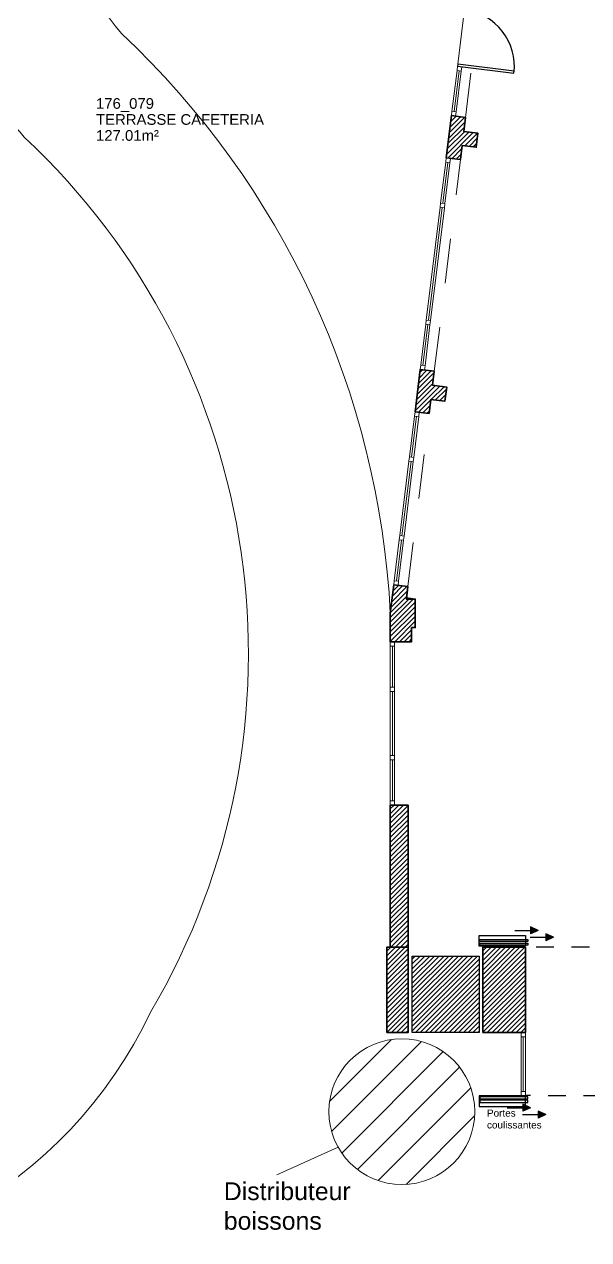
# Model space of a CAD drawing. Header units: metres. Extents: x -8 to 247, y -4 to 148.
# Drawn here: x 174.64 to 182.58, y 62.93 to 80.04 of the extents above; entities that cross this region are included whole.
import ezdxf

# ---------------------------------------------------------------- set-up
doc = ezdxf.new("R2010")
doc.units = ezdxf.units.M
doc.header["$LTSCALE"] = 5
for name, pattern in [('CACHÉ', [0.25, 0.125, -0.125]), ('CONTINU', [0]), ('POINTILLÉS', [0.1, 0.05, -0.05])]:
    doc.linetypes.add(name, pattern=pattern)
doc.layers.get('0').update_dxf_attribs({"lineweight": 0})
for name, color, linetype, lineweight in [('800 Espace-vert', 8, 'Continuous', 5), ('A_chass', 4, 'Continuous', 20), ('A_MURS_STRU', 7, 'Continuous', 35), ('situation distributeur de boissons', 92, 'Continuous', 0)]:
    doc.layers.add(name, color=color, linetype=linetype, lineweight=lineweight)
for name, color, linetype in [('A_Etiqu_Local', 7, 'Continuous'), ('A_HACH_CLOIS', 7, 'CONTINU'), ('A_MUR_CLOI', 7, 'Continuous'), ('A_PORT', 7, 'Continuous')]:
    doc.layers.add(name, color=color, linetype=linetype)
doc.styles.add('Attribut', font='arial.ttf')

# ---------------------------------------------------------------- blocks, each defined once
blk = doc.blocks.new('A_Etiqu_Local')
at = {"style": 'Attribut', "flags": 1}
for tag, p in [('CODE_HOPITAL', (-0.446, 1.632)), ('CODE_SITE', (-0.446, 1.407)), ('CODE_BATIMENT', (-0.446, 1.182)), ('CODE_SECTEUR', (-0.446, 0.957)), ('CODE_ETAGE', (-0.446, 0.732)), ('NOM_NORMALISE', (-0.446, -0.843)), ('SECTEUR_ACTIVITE', (-0.446, -1.068)), ('SOUS_SECTEUR_ACTIVITE', (-0.446, -1.293)), ('VOLUME', (-0.446, -1.518)), ('SERVICE', (-0.446, -1.743)), ('CODE_UG', (-0.446, -1.968)), ('CODE_UA', (-0.446, -2.193)), ('CODE_POLE', (-0.446, -2.418)), ('OCCUPANT_EXTERNE', (-0.446, -2.643)), ('DISPONIBILITE', (-0.446, -2.868)), ('ACCES_HANDICAPES', (-0.446, -3.093)), ('NATURE_SOL', (-0.446, -3.318)), ('RISQUE_LABORATOIRE', (-0.446, -3.543)), ('AMIANTE', (-0.446, -3.768))]:
    blk.add_attdef(tag, p, '', height=0.15, dxfattribs=at)
at = {"layer": 'A_Etiqu_Local', "style": 'Attribut'}
for tag, p in [('CODE_PIECE', (-0.446, 0.282)), ('NOM_USAGE', (-0.446, 0.057)), ('SURFACE', (-0.446, -0.168))]:
    blk.add_attdef(tag, p, '', height=0.15, dxfattribs=at)

msp = doc.modelspace()

# ---------------------------------------------------------------- hatches: boundary and pattern name
at = {"layer": 'A_HACH_CLOIS'}
h = msp.add_hatch(dxfattribs=at)
h.set_pattern_fill('ANSI31', color=8, scale=0.015, style=0)
h.paths.add_polyline_path([(179.79, 71.349), (180.09, 71.349), (180.09, 71.549), (180.141, 71.549), (180.141, 71.949), (180.018, 71.965), (180.038, 72.125), (179.84, 72.149), (179.79, 71.749)])
h = msp.add_hatch(dxfattribs=at)
h.set_pattern_fill('ANSI31', color=8, scale=0.015, style=0)
h.paths.add_polyline_path([(179.741, 65.849), (179.741, 67.049), (180.041, 67.049), (180.041, 65.849)])
h.paths.add_polyline_path([(179.79, 69.049), (180.041, 69.049), (180.041, 67.049), (179.79, 67.049)])
h = msp.add_hatch(dxfattribs=at)
h.set_pattern_fill('ANSI31', color=8, scale=0.015, style=0)
h.paths.add_polyline_path([(180.1, 65.849), (180.1, 66.924), (181.041, 66.924), (181.041, 65.849)])
h = msp.add_hatch(dxfattribs=at)
h.set_pattern_fill('ANSI31', color=8, scale=0.015, style=0)
h.paths.add_polyline_path([(181.092, 65.849), (181.092, 67.049), (181.692, 67.049), (181.692, 65.849)])
at = {"layer": 'A_MURS_STRU'}
h = msp.add_hatch(dxfattribs=at)
h.set_pattern_fill('ANSI31', color=8, scale=0.015, style=0)
h.paths.add_polyline_path([(183.877, 77.955), (183.282, 78.029), (183.306, 78.227), (183.505, 78.203), (183.529, 78.401), (183.926, 78.352)])
h.paths.add_polyline_path([(180.212, 75.181), (180.139, 74.586), (180.337, 74.562), (180.362, 74.76), (180.56, 74.736), (180.585, 74.934), (180.386, 74.959), (180.41, 75.157)])
h.paths.add_polyline_path([(180.651, 78.755), (180.577, 78.159), (180.776, 78.135), (180.8, 78.333), (180.999, 78.309), (181.023, 78.507), (180.825, 78.532), (180.849, 78.73)])
at = {"layer": 'A_PORT'}
for points in [[(181.762, 67.335), (181.762, 67.238), (181.87, 67.287)], [(181.981, 67.237), (181.981, 67.141), (182.089, 67.189)], [(181.654, 64.84), (181.654, 64.743), (181.762, 64.791)], [(181.873, 64.742), (181.873, 64.645), (181.981, 64.693)]]:
    msp.add_hatch(color=8, dxfattribs=at).paths.add_polyline_path(points)
at = {"layer": 'situation distributeur de boissons'}
h = msp.add_hatch(dxfattribs=at)
h.set_pattern_fill('ANSI31', color=8, scale=0.1, style=0)
h.set_pattern_definition([(45, (-6.33006, 0.3963), (-0.2245064, 0.2245064), [])])
edge = h.paths.add_edge_path()
edge.add_arc((179.953, 64.735), 1.026, 0, 360)

# ---------------------------------------------------------------- linework, layer by layer
at = {"color": 8}
msp.add_line((180.927, 81.008), (180.74, 79.479), dxfattribs=at)
for centre, radius, start, end in [((182.717, 85.402), 8.67, 204.5972, 219.3018), ((182.301, 85.13), 10.164, 204.5189, 221.0928), ((167.784, 71.141), 12.022, 2.903, 46.8394), ((167.846, 71.184), 9.948, 329.5005, 46.9151), ((170.684, 68.846), 6.342, 191.782, 334.6978)]:
    msp.add_arc(centre, radius, start, end, dxfattribs=at)
at = {"layer": '800 Espace-vert', "color": 8, "linetype": 'Continuous'}
msp.add_lwpolyline([(180.1, 65.849), (180.1, 66.924), (181.041, 66.924), (181.041, 65.849)], close=True, dxfattribs=at)
at = {"layer": 'A_chass', "color": 8, "linetype": 'Continuous'}
for p, q in [((180.658, 78.814), (180.729, 79.39)), ((180.688, 78.81), (180.758, 79.386)), ((180.717, 78.806), (180.788, 79.382)), ((180.736, 79.449), (180.736, 79.449)), ((180.736, 79.449), (180.736, 79.449)), ((180.766, 79.446), (180.766, 79.446)), ((180.766, 79.446), (180.766, 79.446)), ((180.499, 77.524), (180.57, 78.099)), ((180.529, 77.52), (180.6, 78.096)), ((180.559, 77.516), (180.63, 78.092)), ((180.297, 75.876), (180.492, 77.464)), ((180.327, 75.873), (180.522, 77.461)), ((180.357, 75.869), (180.552, 77.457)), ((180.219, 75.241), (180.29, 75.817)), ((180.249, 75.237), (180.32, 75.813)), ((180.279, 75.233), (180.349, 75.809)), ((180.131, 74.526), (180.061, 73.95)), ((180.161, 74.523), (180.09, 73.947)), ((180.191, 74.519), (180.12, 73.943)), ((180.053, 73.891), (179.925, 72.844)), ((180.083, 73.887), (179.955, 72.84)), ((180.113, 73.884), (179.984, 72.836)), ((179.917, 72.784), (179.847, 72.208)), ((179.947, 72.78), (179.877, 72.205)), ((179.977, 72.777), (179.906, 72.201)), ((179.79, 70.709), (179.79, 71.289)), ((179.82, 70.709), (179.82, 71.289)), ((179.85, 70.709), (179.85, 71.289)), ((179.79, 69.749), (179.79, 70.649)), ((179.82, 69.749), (179.82, 70.649)), ((179.85, 69.749), (179.85, 70.649)), ((179.79, 69.109), (179.79, 69.689)), ((179.82, 69.109), (179.82, 69.689)), ((179.85, 69.109), (179.85, 69.689)), ((181.631, 65.019), (181.631, 65.789)), ((181.691, 65.789), (181.631, 65.789)), ((181.661, 65.019), (181.661, 65.789)), ((181.691, 65.019), (181.691, 65.849))]:
    msp.add_line(p, q, dxfattribs=at)
at = {"layer": 'A_chass', "color": 8, "linetype": 'CACHÉ'}
for p, q in [((180.849, 78.73), (180.934, 79.425)), ((180.41, 75.157), (180.776, 78.135)), ((180.038, 72.125), (180.337, 74.562))]:
    msp.add_line(p, q, dxfattribs=at)
at = {"layer": 'A_chass', "color": 8, "linetype": 'Continuous'}
for points in [[(180.788, 79.382), (180.729, 79.39), (180.736, 79.449), (180.795, 79.442)], [(180.71, 78.747), (180.651, 78.754), (180.658, 78.814), (180.717, 78.806)], [(180.63, 78.092), (180.57, 78.099), (180.577, 78.159), (180.637, 78.152)], [(180.552, 77.457), (180.492, 77.464), (180.499, 77.524), (180.559, 77.516)], [(180.349, 75.809), (180.29, 75.817), (180.297, 75.876), (180.357, 75.869)], [(180.271, 75.174), (180.212, 75.181), (180.219, 75.241), (180.279, 75.233)], [(180.139, 74.586), (180.198, 74.579), (180.191, 74.519), (180.131, 74.526)], [(180.061, 73.95), (180.12, 73.943), (180.113, 73.884), (180.053, 73.891)], [(179.925, 72.844), (179.984, 72.836), (179.977, 72.777), (179.917, 72.784)], [(179.847, 72.208), (179.906, 72.201), (179.899, 72.142), (179.84, 72.149)], [(179.85, 71.289), (179.79, 71.289), (179.79, 71.349), (179.85, 71.349)], [(179.85, 70.649), (179.79, 70.649), (179.79, 70.709), (179.85, 70.709)], [(179.85, 69.689), (179.79, 69.689), (179.79, 69.749), (179.85, 69.749)], [(179.85, 69.049), (179.79, 69.049), (179.79, 69.109), (179.85, 69.109)], [(181.691, 64.959), (181.631, 64.959), (181.631, 65.019), (181.691, 65.019)]]:
    msp.add_lwpolyline(points, close=True, dxfattribs=at)
msp.add_lwpolyline([(181.691, 65.789), (181.631, 65.789), (181.631, 65.849), (181.691, 65.849)], dxfattribs=at)
at = {"layer": 'A_HACH_CLOIS', "color": 8}
msp.add_lwpolyline([(179.79, 71.349), (180.09, 71.349), (180.09, 71.549), (180.141, 71.549), (180.141, 71.949), (180.018, 71.965), (180.038, 72.125), (179.84, 72.149), (179.79, 71.749)], close=True, dxfattribs=at)
at = {"layer": 'A_MUR_CLOI', "color": 8, "linetype": 'POINTILLÉS'}
msp.add_line((183.261, 64.959), (181.691, 64.96), dxfattribs=at)
at = {"layer": 'A_MURS_STRU', "color": 8, "linetype": 'Continuous'}
for points in [[(180.651, 78.755), (180.577, 78.159), (180.776, 78.135), (180.8, 78.333), (180.999, 78.309), (181.023, 78.507), (180.825, 78.532), (180.849, 78.73)], [(180.212, 75.181), (180.139, 74.586), (180.337, 74.562), (180.362, 74.76), (180.56, 74.736), (180.585, 74.934), (180.386, 74.959), (180.41, 75.157)], [(179.84, 72.149), (179.79, 71.749), (179.79, 71.349), (180.09, 71.349), (180.09, 71.549), (180.141, 71.549), (180.141, 71.949), (180.017, 71.949), (180.038, 72.125)], [(179.741, 65.849), (179.741, 67.049), (180.041, 67.049), (180.041, 65.849)], [(181.091, 65.849), (181.091, 67.049), (181.691, 67.049), (181.691, 65.849)]]:
    msp.add_lwpolyline(points, close=True, dxfattribs=at)
at = {"layer": 'A_MURS_STRU', "color": 8}
msp.add_lwpolyline([(179.79, 69.049), (180.041, 69.049), (180.041, 67.049), (179.79, 67.049)], close=True, dxfattribs=at)
at = {"layer": 'A_MURS_STRU', "color": 8, "linetype": 'Continuous'}
msp.add_lwpolyline([(181.691, 67.049, -0.414214), (181.691, 67.049)], format="xyb", dxfattribs=at)
at = {"layer": 'A_PORT', "color": 8}
for p, q in [((181.541, 67.287), (181.762, 67.287)), ((181.87, 67.287), (181.762, 67.335)), ((181.762, 67.335), (181.762, 67.238)), ((181.87, 67.287), (181.762, 67.238)), ((182.089, 67.189), (181.981, 67.237)), ((181.981, 67.237), (181.981, 67.141)), ((181.76, 67.189), (181.981, 67.189)), ((182.089, 67.189), (181.981, 67.141)), ((181.762, 64.791), (181.654, 64.84)), ((181.654, 64.84), (181.654, 64.743)), ((181.433, 64.791), (181.654, 64.791)), ((181.652, 64.693), (181.873, 64.693)), ((181.762, 64.791), (181.654, 64.743)), ((181.981, 64.693), (181.873, 64.742)), ((181.873, 64.742), (181.873, 64.645)), ((181.981, 64.693), (181.873, 64.645))]:
    msp.add_line(p, q, dxfattribs=at)
at = {"layer": 'A_PORT', "color": 8, "linetype": 'POINTILLÉS'}
msp.add_line((183.091, 67.049), (181.691, 67.049), dxfattribs=at)
at = {"layer": 'A_PORT', "color": 8, "linetype": 'Continuous'}
for points in [[(180.736, 79.449), (181.53, 79.352), (181.534, 79.382), (180.74, 79.479)], [(180.736, 79.449), (181.53, 79.352), (181.534, 79.382), (180.74, 79.479)], [(181.041, 67.064), (181.041, 67.214), (181.691, 67.214), (181.691, 67.064)], [(181.051, 67.128), (181.051, 67.158), (181.726, 67.158), (181.726, 67.128)], [(181.051, 67.078), (181.051, 67.108), (181.726, 67.108), (181.726, 67.078)], [(180.1, 65.849), (180.1, 66.924), (181.041, 66.924), (181.041, 65.849)], [(181.041, 64.959), (181.041, 64.809), (181.691, 64.809), (181.691, 64.959)], [(181.051, 64.945), (181.051, 64.915), (181.726, 64.915), (181.726, 64.945)], [(181.051, 64.895), (181.051, 64.865), (181.726, 64.865), (181.726, 64.895)]]:
    msp.add_lwpolyline(points, close=True, dxfattribs=at)
msp.add_arc((180.736, 79.449), 0.8, 353, 83, dxfattribs=at)
msp.add_arc((180.736, 79.449), 0.8, 353, 83, dxfattribs=at)
at = {"layer": 'situation distributeur de boissons', "color": 8}
msp.add_line((178.192, 63.844), (179.058, 64.233), dxfattribs=at)
msp.add_circle((179.953, 64.735), 1.026, dxfattribs=at)

# ---------------------------------------------------------------- block references
at = {"layer": 'A_Etiqu_Local', "color": 8}
ref = msp.add_blockref('A_Etiqu_Local', (176.096, 78.568), dxfattribs=at)
ref.add_attrib('CODE_PIECE', '176_079', (175.65, 78.85), dxfattribs={"height": 0.15, "style": 'Attribut'})
ref.add_attrib('NOM_USAGE', 'TERRASSE CAFETERIA', (175.65, 78.625), dxfattribs={"height": 0.15, "style": 'Attribut'})
ref.add_attrib('SURFACE', '127.01m²', (175.65, 78.4), dxfattribs={"height": 0.15, "style": 'Attribut'})

# ---------------------------------------------------------------- texts
at = {"layer": 'situation distributeur de boissons', "color": 8, "width": 1.02407, "attachment_point": 1}
for s, insert, char_height in [('{\\fArial|b0|i0|c0|p34;\\C0;\\c16777215;Portes coulissantes}', (181.151, 64.765), 0.1), ('{\\fArial|b0|i0|c0|p34;Distributeur boissons}', (177.448, 63.74), 0.25)]:
    msp.add_mtext(s, dxfattribs=dict(at, insert=insert, char_height=char_height))

doc.saveas('drawing.dxf')
